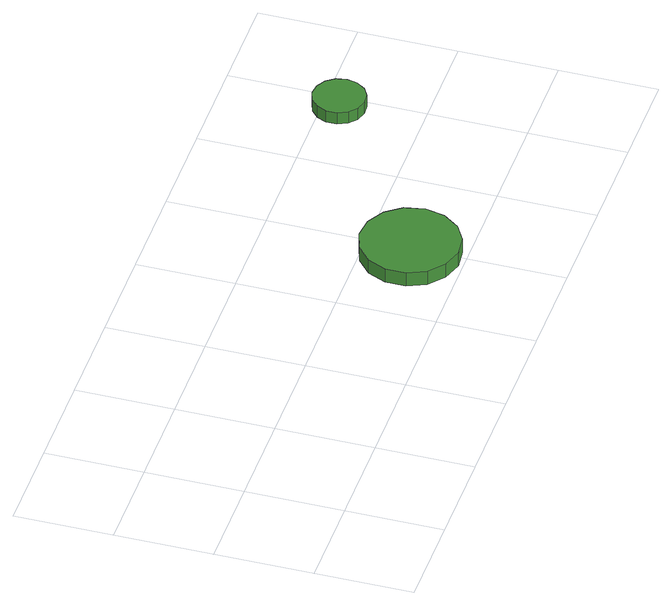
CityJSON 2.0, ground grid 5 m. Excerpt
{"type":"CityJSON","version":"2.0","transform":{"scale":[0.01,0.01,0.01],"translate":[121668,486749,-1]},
"CityObjects":{
"tree1":{"type":"SolitaryVegetationObject","attributes":{"function":"something"}},
"tree2":{"type":"SolitaryVegetationObject","attributes":{"function":"something"},"geometry":[{"type":"MultiSurface","lod":"1","boundaries":[[[0,1,2,3,4,5,6,7,8,9,10,11,12,13,14]],[[15,16,17,18,19,20,21,22,23,24,25,26,27,28,29]],[[0,29,28,1]],[[1,28,27,2]],[[2,27,26,3]],[[3,26,25,4]],[[4,25,24,5]],[[5,24,23,6]],[[6,23,22,7]],[[7,22,21,8]],[[8,21,20,9]],[[9,20,19,10]],[[10,19,18,11]],[[11,18,17,12]],[[12,17,16,13]],[[13,16,15,14]],[[14,15,29,0]]]}]},
"tree3":{"type":"SolitaryVegetationObject","attributes":{"function":"something"},"geometry":[{"type":"MultiSurface","lod":"1","boundaries":[[[30,31,32,33,34,35,36,37,38,39,40,41,42,43,44]],[[45,46,47,48,49,50,51,52,53,54,55,56,57,58,59]],[[30,59,58,31]],[[31,58,57,32]],[[32,57,56,33]],[[33,56,55,34]],[[34,55,54,35]],[[35,54,53,36]],[[36,53,52,37]],[[37,52,51,38]],[[38,51,50,39]],[[39,50,49,40]],[[40,49,48,41]],[[41,48,47,42]],[[42,47,46,43]],[[43,46,45,44]],[[44,45,59,30]]]}]}
},
"vertices":[
[2210,271,170],[2188,373,170],[2127,456,170],[2037,508,170],[1934,519,170],[1836,487,170],[1758,418,170],[1716,323,170],[1716,219,170],[1758,124,170],[1836,55,170],[1934,23,170],[2037,34,170],[2127,86,170],[2188,170,170],[2188,170,90],[2127,86,90],[2037,34,90],[1934,23,90],[1836,55,90],[1758,124,90],[1716,219,90],[1716,323,90],[1758,418,90],[1836,487,90],[1934,519,90],[2037,508,90],[2127,456,90],[2188,373,90],[2210,271,90],
[3063,921,153],[3052,974,153],[3020,1019,153],[2972,1046,153],[2918,1052,153],[2866,1035,153],[2826,998,153],[2803,948,153],[2803,894,153],[2826,844,153],[2866,807,153],[2918,790,153],[2972,796,153],[3020,823,153],[3052,868,153],[3052,868,85],[3020,823,85],[2972,796,85],[2918,790,85],[2866,807,85],[2826,844,85],[2803,894,85],[2803,948,85],[2826,998,85],[2866,1035,85],[2918,1052,85],[2972,1046,85],[3020,1019,85],[3052,974,85],[3063,921,85]
]}
